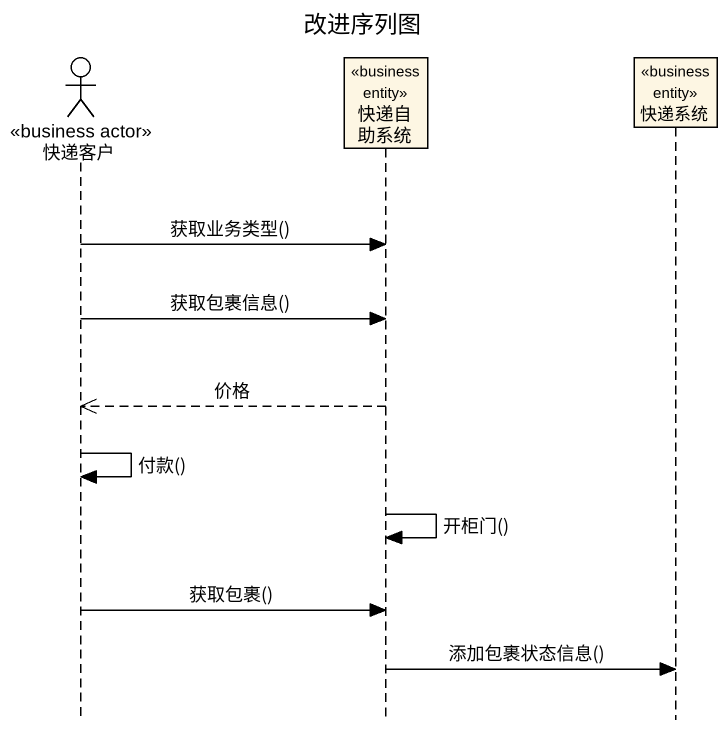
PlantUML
@startuml
title 改进序列图
hide footbox
actor 快递客户 <<business actor>>
participant 快递自助系统 <<business entity>>
participant 快递系统 <<business entity>>

快递客户 -> 快递自助系统 : 获取业务类型()
快递客户 -> 快递自助系统 : 获取包裹信息()
快递自助系统 -->> 快递客户 : 价格
快递客户 -> 快递客户 : 付款()
快递自助系统 -> 快递自助系统 : 开柜门()
快递客户 -> 快递自助系统 : 获取包裹()
快递自助系统 -> 快递系统 : 添加包裹状态信息()
@enduml
